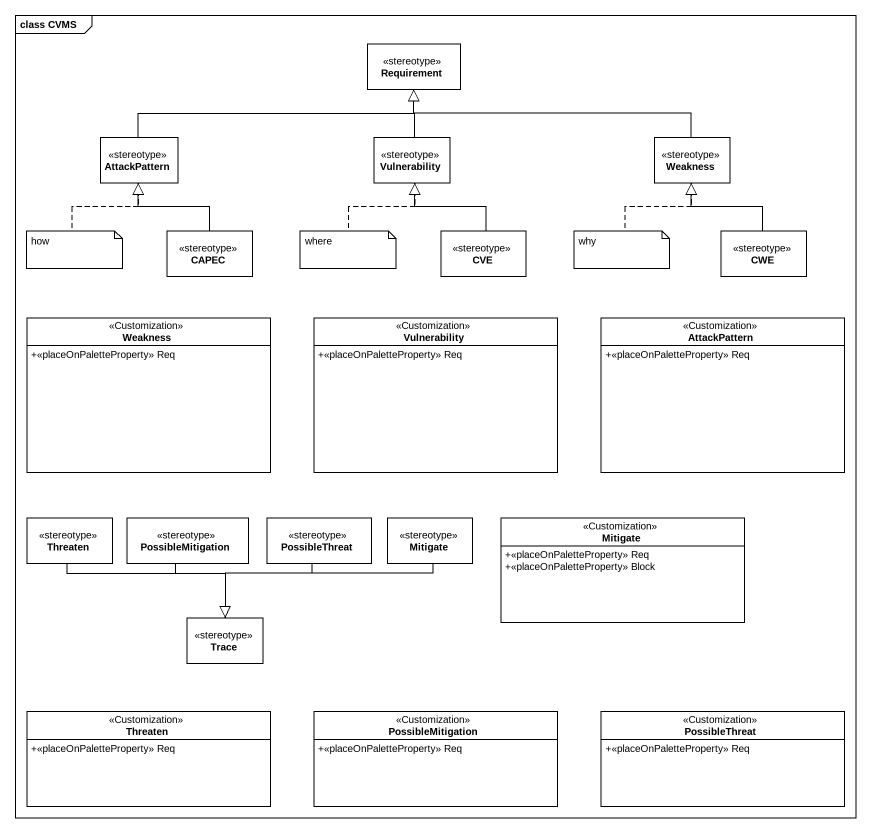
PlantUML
@startuml
mainframe class CVMS
hide circle
hide empty members
skinparam classAttributeIconSize 0
class Requirement <<stereotype>>
class AttackPattern <<stereotype>>
class Vulnerability <<stereotype>>
class Weakness <<stereotype>>
class CAPEC <<stereotype>>
class CVE <<stereotype>>
class CWE <<stereotype>>
class "Weakness" as Weakness_2 <<Customization>> {
  +<<placeOnPaletteProperty>> Req
}
class "Vulnerability" as Vulnerability_2 <<Customization>> {
  +<<placeOnPaletteProperty>> Req
}
class "AttackPattern" as AttackPattern_2 <<Customization>> {
  +<<placeOnPaletteProperty>> Req
}
class Threaten <<stereotype>>
class PossibleMitigation <<stereotype>>
class PossibleThreat <<stereotype>>
class Mitigate <<stereotype>>
class "Mitigate" as Mitigate_2 <<Customization>> {
  +<<placeOnPaletteProperty>> Req
  +<<placeOnPaletteProperty>> Block
}
class Trace <<stereotype>>
class "Threaten" as Threaten_2 <<Customization>> {
  +<<placeOnPaletteProperty>> Req
}
class "PossibleMitigation" as PossibleMitigation_2 <<Customization>> {
  +<<placeOnPaletteProperty>> Req
}
class "PossibleThreat" as PossibleThreat_2 <<Customization>> {
  +<<placeOnPaletteProperty>> Req
}
AttackPattern -right-|> Requirement
Vulnerability -up-|> Requirement
Weakness -left-|> Requirement
CAPEC -up-|> AttackPattern
CVE -up-|> Vulnerability
CWE -up-|> Weakness
Threaten --|> Trace
PossibleMitigation --|> Trace
PossibleThreat --|> Trace
Mitigate -left-|> Trace
note bottom of AttackPattern : how
note bottom of Vulnerability : where
note bottom of Weakness : why
@enduml
